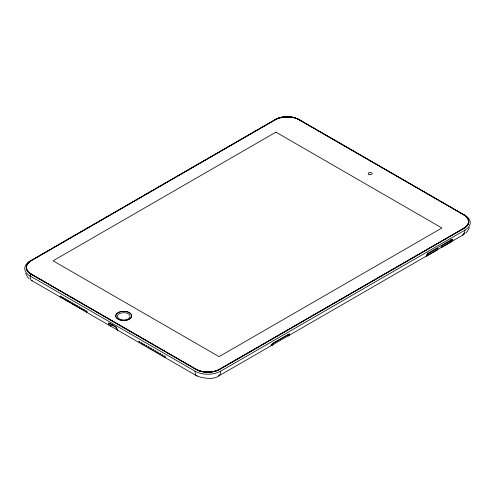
<?xml version="1.0" encoding="UTF-8"?>
<svg xmlns="http://www.w3.org/2000/svg" width="495" height="495" viewBox="0 0 495 495"><rect width="100%" height="100%" fill="white"/><g stroke="black" fill="none" stroke-linecap="round" stroke-linejoin="round"><path stroke-width="0.74" d="M109.141 323.303C107.842 323.909 109.63 325.648 110.484 326.063L31.272 280.306L30.374 278.716L30.077 275.944A18.179 10.494 0 0 1 30.077 261.1L275.369 119.481A16.688 9.634 0 0 1 298.961 119.481L464.923 215.294A18.179 10.494 0 0 1 464.923 230.144L220.69 371.151C221.11 381.459 201.589 378.576 196.175 375.513L110.267 325.889L112.155 324.8M464.923 230.144L464.626 232.916L463.728 234.506L287.935 336.025M271.192 345.615L271.563 344.891M271.068 345.683L271.885 344.378A1.002 0.427 -49.4 0 1 272.553 343.604M469.483 227.669L467.299 231.419L465.776 233.065M31.136 260.488A16.688 9.634 0 0 0 31.136 274.112L30.077 275.944L194.981 371.151A18.179 10.494 0 0 0 220.69 371.151M271.52 344.829L272.584 343.536M450.747 239.66L451.582 239.543L427.884 253.23L426.226 255.921M464.001 233.869L464.434 233.102M464.038 233.195L463.555 234.061M451.118 241.739L450.629 242.043M271.39 345.578L288.232 335.845L289.501 334.205A1.002 0.396 -39.2 0 0 289.018 334.224M288.201 335.87C288.839 335.802 290.367 333.902 289.21 333.958M272.677 343.474L288.987 334.057M272.652 343.586L288.962 334.168M271.112 345.739L219.495 375.513A5.191 2.995 60 0 1 218.425 375.922M426.869 255.76L426.263 255.977M427.451 253.063L427.965 253.18M462.231 234.902L462.658 234.915A5.191 2.995 60 0 0 463.728 234.506M451.731 239.803L452.548 240.236M139.169 341.253L138.804 341.612L139.652 342.565M150.703 347.911L150.332 348.27L151.179 349.223M141.477 342.589L141.106 342.948L141.954 343.895M153.011 349.241L152.639 349.6L153.487 350.553M117.587 330.14L117.278 329.986M155.312 350.571L154.941 350.93L155.789 351.883M157.614 351.902L157.249 352.267L158.091 353.213M143.785 343.92L143.414 344.279L144.262 345.232M146.093 345.25L145.722 345.609L146.57 346.562M149.193 348.072L149.41 347.688L148.679 346.741M160.72 354.723L160.937 354.34L160.207 353.399M159.922 353.238L159.557 353.597L160.405 354.55M146.873 346.735L147.102 346.351L146.371 345.411M158.4 353.387L158.666 353.108L157.936 352.094M148.395 346.58L148.024 346.939L148.871 347.892M162.23 354.568L161.859 354.927L162.707 355.88M164.538 355.899L164.167 356.258L165.008 357.204M156.111 352.063L156.352 351.747L155.609 350.751M144.577 345.405L144.818 345.089L144.082 344.093M142.263 344.068L142.523 343.79L141.799 342.775M153.79 350.726L154.056 350.448L153.326 349.433M139.955 342.738L140.209 342.429L139.472 341.432M165.318 357.384L165.584 357.099L164.854 356.091M151.47 349.39L151.736 349.08L150.981 348.072M162.997 356.047L163.27 355.738L162.515 354.729M31.136 274.112L196.15 369.381A16.527 9.541 0 0 0 219.52 369.381L463.864 228.313A16.688 9.634 0 0 0 463.864 214.688M109.253 323.353L116.003 327.251M116.121 327.337L117.296 329.8M109.191 325.159C108.622 324.881 107.582 322.814 109.216 322.994L116.133 327.009L117.674 330.035M29.224 278.864L27.701 277.219L25.517 273.469M450.574 242.074L450.376 241.752M426.95 255.711L426.69 255.154M194.981 371.151L195.278 373.923L196.175 375.513A5.191 2.995 -60 0 0 197.245 375.922M274.31 120.093A18.179 10.494 0 0 1 282.459 117.371M285.132 117.08A18.179 10.494 0 0 1 289.204 117.08M291.871 117.371A18.179 10.494 0 0 1 293.17 117.606M295.663 118.231A18.179 10.494 0 0 1 300.019 120.093M219.631 369.32A16.688 9.634 0 0 1 196.039 369.32M464.916 215.3A15.735 9.083 -60 0 1 464.916 215.579M32.342 280.714A5.191 2.995 -60 0 1 31.272 280.306M61.176 297.322A0.99 0.433 39 0 1 60.223 296.14A0.99 0.433 39 0 1 61.504 296.573A0.99 0.433 39 0 1 61.442 297.415M63.478 298.652A0.99 0.433 39 0 1 62.531 297.47A0.99 0.433 39 0 1 63.806 297.903A0.99 0.433 39 0 1 63.744 298.745M65.785 299.982A0.99 0.433 39 0 1 64.839 298.801A0.99 0.433 39 0 1 66.113 299.234A0.99 0.433 39 0 1 66.058 300.075M68.087 301.313A0.99 0.433 39 0 1 67.141 300.131A0.99 0.433 39 0 1 68.415 300.564A0.99 0.433 39 0 1 68.36 301.406M70.395 302.643A0.99 0.433 39 0 1 69.448 301.461A0.99 0.433 39 0 1 70.723 301.894A0.99 0.433 39 0 1 70.661 302.736M72.703 303.979A0.99 0.433 39 0 1 71.75 302.792A0.99 0.433 39 0 1 73.031 303.225A0.99 0.433 39 0 1 72.969 304.066M75.005 305.304A0.99 0.433 39 0 1 74.058 304.122A0.99 0.433 39 0 1 75.339 304.561A0.99 0.433 39 0 1 75.277 305.403M77.313 306.64A0.99 0.433 39 0 1 76.366 305.458A0.99 0.433 39 0 1 77.641 305.891A0.99 0.433 39 0 1 77.585 306.733M79.621 307.97A0.99 0.433 39 0 1 78.668 306.789A0.99 0.433 39 0 1 79.949 307.222A0.99 0.433 39 0 1 79.887 308.063M81.922 309.301A0.99 0.433 39 0 1 80.976 308.119A0.99 0.433 39 0 1 82.257 308.552A0.99 0.433 39 0 1 82.195 309.394M84.224 310.631A0.99 0.433 39 0 1 83.284 309.449A0.99 0.433 39 0 1 84.558 309.882A0.99 0.433 39 0 1 84.503 310.724M86.532 311.961A0.99 0.433 39 0 1 85.592 310.78A0.99 0.433 39 0 1 86.866 311.219A0.99 0.433 39 0 1 86.804 312.054M110.076 325.469A2.159 0.507 32.3 0 1 109.667 325.178M451.78 239.524A1.943 0.984 -30.3 0 1 452.838 240.125M451.929 240.465A2.048 0.384 -36 0 1 450.957 241.251M275.369 119.611A16.688 9.634 0 0 1 298.961 119.611M31.247 274.174A16.527 9.541 0 0 1 31.247 260.679L275.48 119.672A16.527 9.541 0 0 1 298.85 119.672L463.753 214.879A16.527 9.541 0 0 1 463.753 228.374M31.247 260.549A16.527 9.541 0 0 0 31.247 274.044L196.15 369.251A16.527 9.541 0 0 0 219.52 369.251L463.753 228.245A16.527 9.541 0 0 0 463.753 214.75M275.48 119.543L31.136 260.618A16.688 9.634 0 0 0 31.136 274.242L196.039 369.449A16.688 9.634 0 0 0 219.631 369.449L463.864 228.442A16.688 9.634 0 0 0 463.864 214.818L298.85 119.543A16.527 9.541 0 0 0 275.48 119.543M275.919 132.146L53.076 260.803L219.081 356.647L441.924 227.991L275.919 132.146M437.172 248.595L428.175 253.787A1.59 0.52 -44.1 0 0 426.641 255.408A1.59 0.52 -44.1 0 0 427.352 255.729L436.355 250.538A1.59 0.52 -44.1 0 0 437.889 248.917A1.59 0.52 -44.1 0 0 437.172 248.595M451.799 240.149L442.796 245.347A1.59 0.52 -44.1 0 0 441.262 246.968A1.59 0.52 -44.1 0 0 441.979 247.29L450.976 242.092A1.59 0.52 -44.1 0 0 452.51 240.471A1.59 0.52 -44.1 0 0 451.799 240.149M119.041 319.591A7.951 4.591 0 0 0 131.62 316.342A7.951 4.591 0 0 0 120.464 311.677A7.951 4.591 0 0 0 119.041 319.591M369.022 174.488A1.949 1.126 0 0 0 372.104 173.696A1.949 1.126 0 0 0 369.375 172.551A1.949 1.126 0 0 0 369.022 174.488M119.041 319.652A7.951 4.591 0 0 0 131.62 316.41A7.951 4.591 0 0 0 120.464 311.745A7.951 4.591 0 0 0 119.041 319.652M119.976 319.3A6.361 3.675 0 0 0 130.036 316.701A6.361 3.675 0 0 0 121.114 312.97A6.361 3.675 0 0 0 119.976 319.3M272.361 345.046A1.231 0.483 -31 0 0 273.772 343.74A1.231 0.483 -31 0 0 271.99 344.291A1.231 0.483 -31 0 0 272.361 345.046"/></g></svg>
